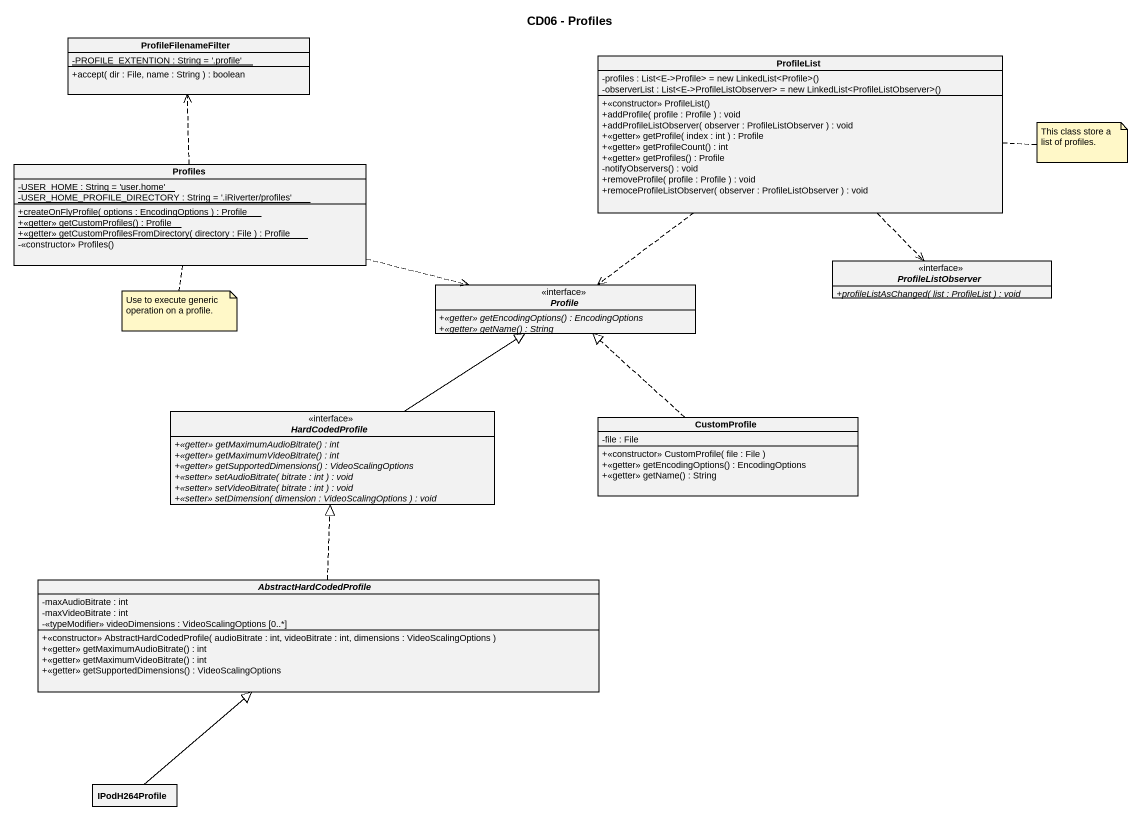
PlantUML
@startuml
title CD06 - Profiles
hide circle
hide empty members
skinparam classAttributeIconSize 0
class ProfileFilenameFilter {
  {static} -PROFILE_EXTENTION : String = '.profile'
  +accept( dir : File, name : String ) : boolean
}
class ProfileList {
  {field} -profiles : List<E->Profile> = new LinkedList<Profile>()
  {field} -observerList : List<E->ProfileListObserver> = new LinkedList<ProfileListObserver>()
  +<<constructor>> ProfileList()
  +addProfile( profile : Profile ) : void
  +addProfileListObserver( observer : ProfileListObserver ) : void
  +<<getter>> getProfile( index : int ) : Profile
  +<<getter>> getProfileCount() : int
  +<<getter>> getProfiles() : Profile
  -notifyObservers() : void
  +removeProfile( profile : Profile ) : void
  +remoceProfileListObserver( observer : ProfileListObserver ) : void
}
class Profiles {
  {static} -USER_HOME : String = 'user.home'
  {static} -USER_HOME_PROFILE_DIRECTORY : String = '.iRiverter/profiles'
  {static} +createOnFlyProfile( options : EncodingOptions ) : Profile
  {static} +<<getter>> getCustomProfiles() : Profile
  {static} +<<getter>> getCustomProfilesFromDirectory( directory : File ) : Profile
  -<<constructor>> Profiles()
}
interface ProfileListObserver {
  {abstract} +profileListAsChanged( list : ProfileList ) : void
}
interface Profile {
  {abstract} +<<getter>> getEncodingOptions() : EncodingOptions
  {abstract} +<<getter>> getName() : String
}
interface HardCodedProfile {
  {abstract} +<<getter>> getMaximumAudioBitrate() : int
  {abstract} +<<getter>> getMaximumVideoBitrate() : int
  {abstract} +<<getter>> getSupportedDimensions() : VideoScalingOptions
  {abstract} +<<setter>> setAudioBitrate( bitrate : int ) : void
  {abstract} +<<setter>> setVideoBitrate( bitrate : int ) : void
  {abstract} +<<setter>> setDimension( dimension : VideoScalingOptions ) : void
}
class CustomProfile {
  -file : File
  +<<constructor>> CustomProfile( file : File )
  +<<getter>> getEncodingOptions() : EncodingOptions
  +<<getter>> getName() : String
}
abstract class AbstractHardCodedProfile {
  -maxAudioBitrate : int
  -maxVideoBitrate : int
  -<<typeModifier>> videoDimensions : VideoScalingOptions [0..*]
  +<<constructor>> AbstractHardCodedProfile( audioBitrate : int, videoBitrate : int, dimensions : VideoScalingOptions )
  +<<getter>> getMaximumAudioBitrate() : int
  +<<getter>> getMaximumVideoBitrate() : int
  +<<getter>> getSupportedDimensions() : VideoScalingOptions
}
class IPodH264Profile
ProfileList ..> ProfileListObserver
ProfileList ..> Profile
Profiles .up.> ProfileFilenameFilter
Profiles .right.> Profile
HardCodedProfile -up-|> Profile
CustomProfile .up.|> Profile
AbstractHardCodedProfile .up.|> HardCodedProfile
IPodH264Profile -up-|> AbstractHardCodedProfile
note right of ProfileList : This class store a list of profiles.
note bottom of Profiles : Use to execute generic operation on a profile.
@enduml
